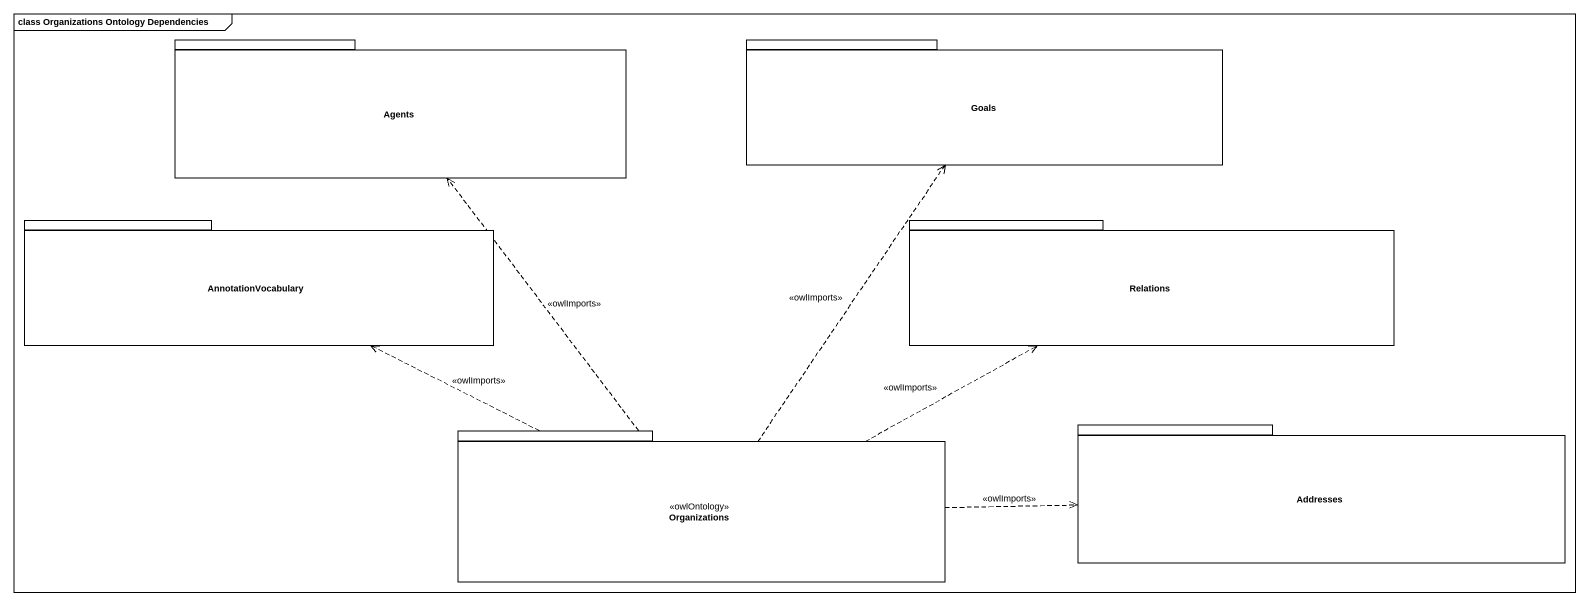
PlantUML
@startuml
mainframe class Organizations Ontology Dependencies
package Agents {
}
package Goals {
}
package AnnotationVocabulary {
}
package Relations {
}
package Organizations <<owlOntology>> {
}
package Addresses {
}
Organizations .up.> Agents : <<owlImports>>
Organizations .up.> Goals : <<owlImports>>
Organizations .left.> AnnotationVocabulary : <<owlImports>>
Organizations .right.> Relations : <<owlImports>>
Organizations .right.> Addresses : <<owlImports>>
@enduml
